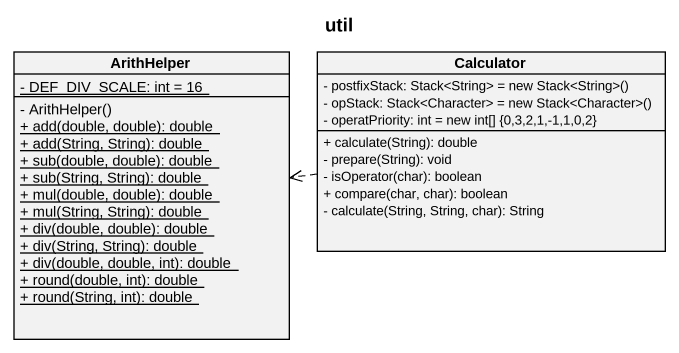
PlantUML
@startuml
title util
hide circle
hide empty members
skinparam classAttributeIconSize 0
class ArithHelper {
  {static} - DEF_DIV_SCALE: int = 16
  - ArithHelper()
  {static} + add(double, double): double
  {static} + add(String, String): double
  {static} + sub(double, double): double
  {static} + sub(String, String): double
  {static} + mul(double, double): double
  {static} + mul(String, String): double
  {static} + div(double, double): double
  {static} + div(String, String): double
  {static} + div(double, double, int): double
  {static} + round(double, int): double
  {static} + round(String, int): double
}
class Calculator {
  {field} - postfixStack: Stack<String> = new Stack<String>()
  {field} - opStack: Stack<Character> = new Stack<Character>()
  - operatPriority: int = new int[] {0,3,2,1,-1,1,0,2}
  + calculate(String): double
  - prepare(String): void
  - isOperator(char): boolean
  + compare(char, char): boolean
  - calculate(String, String, char): String
}
Calculator .left.> ArithHelper
@enduml
